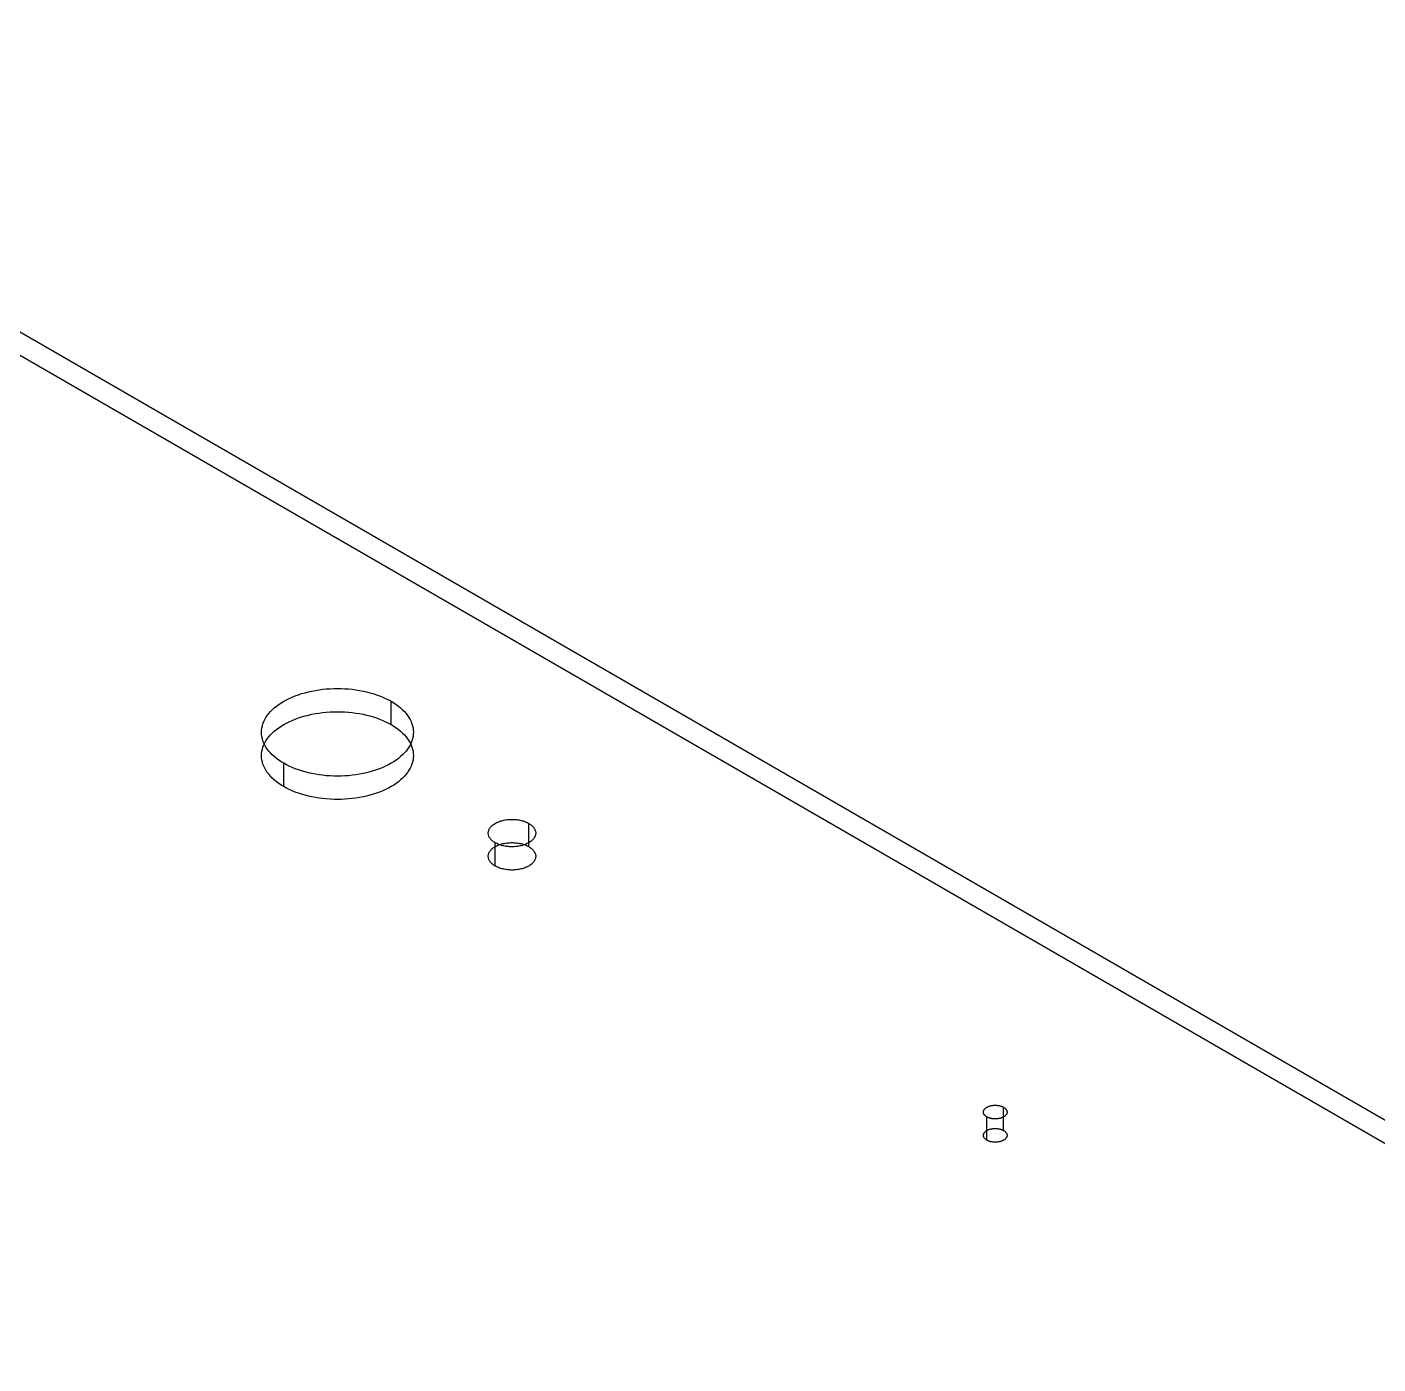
# Model space of a CAD drawing. Header units: inches. Extents: x 3 to 201, y 3 to 129.
# Drawn here: x 173.58 to 182.36, y 73.25 to 81.94 of the extents above; entities that cross this region are included whole.
import ezdxf

# ---------------------------------------------------------------- set-up
doc = ezdxf.new("R2010")
doc.units = ezdxf.units.IN
doc.header["$MEASUREMENT"] = 0

msp = doc.modelspace()

# ---------------------------------------------------------------- linework, layer by layer
at = {"layer": 'OUTLINE'}
for p, q in [((170.1062, 81.9379), (193.8333, 68.2387)), ((170.1062, 81.7868), (193.8333, 68.0876)), ((175.3692, 77.606), (175.3909, 77.6123)), ((175.3909, 77.6123), (175.413, 77.618)), ((175.413, 77.618), (175.4356, 77.623)), ((175.4356, 77.623), (175.4586, 77.6274)), ((175.4586, 77.6274), (175.482, 77.6311)), ((175.482, 77.6311), (175.5056, 77.6342)), ((175.5056, 77.6342), (175.5294, 77.6366)), ((175.5294, 77.6366), (175.5535, 77.6383)), ((175.5535, 77.6383), (175.5776, 77.6393)), ((175.5776, 77.6393), (175.6019, 77.6396)), ((175.6019, 77.6396), (175.6261, 77.6393)), ((175.6261, 77.6393), (175.6502, 77.6383)), ((175.6502, 77.6383), (175.6743, 77.6366)), ((175.6743, 77.6366), (175.6981, 77.6342)), ((175.6981, 77.6342), (175.7218, 77.6311)), ((175.7218, 77.6311), (175.7451, 77.6274)), ((175.7451, 77.6274), (175.7681, 77.623)), ((175.7681, 77.623), (175.7907, 77.618)), ((175.7907, 77.618), (175.8128, 77.6123)), ((175.8128, 77.6123), (175.8345, 77.606)), ((175.1916, 77.513), (175.2055, 77.5245)), ((175.2055, 77.5245), (175.2204, 77.5355)), ((175.2204, 77.5355), (175.2362, 77.5461)), ((175.2362, 77.5461), (175.2529, 77.5562)), ((175.2529, 77.5562), (175.2705, 77.5658)), ((175.2705, 77.5658), (175.2888, 77.575)), ((175.2888, 77.575), (175.3079, 77.5836)), ((175.3079, 77.5836), (175.3277, 77.5916)), ((175.3277, 77.5916), (175.3482, 77.5991)), ((175.3482, 77.5991), (175.3692, 77.606)), ((175.8345, 77.606), (175.8555, 77.5991)), ((175.8555, 77.5991), (175.876, 77.5916)), ((175.876, 77.5916), (175.8958, 77.5836)), ((175.8958, 77.5836), (175.9149, 77.575)), ((175.9149, 77.575), (175.9332, 77.5658)), ((175.9332, 77.5658), (175.9508, 77.5562)), ((175.9508, 77.5562), (175.9675, 77.5461)), ((175.9508, 77.4051), (175.9508, 77.5562)), ((175.9675, 77.5461), (175.9833, 77.5355)), ((175.9833, 77.5355), (175.9982, 77.5245)), ((175.9982, 77.5245), (176.0121, 77.513)), ((175.1232, 77.424), (175.1296, 77.4374)), ((175.1296, 77.4374), (175.1372, 77.4507)), ((175.1372, 77.4507), (175.146, 77.4638)), ((175.146, 77.4638), (175.1558, 77.4766)), ((175.1558, 77.4766), (175.1667, 77.489)), ((175.1667, 77.489), (175.1786, 77.5012)), ((175.1786, 77.5012), (175.1916, 77.513)), ((175.3079, 77.4325), (175.3277, 77.4405)), ((175.3277, 77.4405), (175.3482, 77.448)), ((175.3482, 77.448), (175.3692, 77.4549)), ((175.3692, 77.4549), (175.3909, 77.4612)), ((175.3909, 77.4612), (175.413, 77.4669)), ((175.413, 77.4669), (175.4356, 77.4719)), ((175.4356, 77.4719), (175.4586, 77.4763)), ((175.4586, 77.4763), (175.482, 77.48)), ((175.482, 77.48), (175.5056, 77.4831)), ((175.5056, 77.4831), (175.5294, 77.4855)), ((175.5294, 77.4855), (175.5535, 77.4872)), ((175.5535, 77.4872), (175.5776, 77.4882)), ((175.5776, 77.4882), (175.6019, 77.4885)), ((175.6019, 77.4885), (175.6261, 77.4882)), ((175.6261, 77.4882), (175.6502, 77.4872)), ((175.6502, 77.4872), (175.6743, 77.4855)), ((175.6743, 77.4855), (175.6981, 77.4831)), ((175.6981, 77.4831), (175.7218, 77.48)), ((175.7218, 77.48), (175.7451, 77.4763)), ((175.7451, 77.4763), (175.7681, 77.4719)), ((175.7681, 77.4719), (175.7907, 77.4669)), ((175.7907, 77.4669), (175.8128, 77.4612)), ((175.8128, 77.4612), (175.8345, 77.4549)), ((175.8345, 77.4549), (175.8555, 77.448)), ((175.8555, 77.448), (175.876, 77.4405)), ((175.876, 77.4405), (175.8958, 77.4325)), ((176.0121, 77.513), (176.0251, 77.5012)), ((176.0251, 77.5012), (176.037, 77.489)), ((176.037, 77.489), (176.0479, 77.4766)), ((176.0479, 77.4766), (176.0577, 77.4638)), ((176.0577, 77.4638), (176.0665, 77.4507)), ((176.0665, 77.4507), (176.0741, 77.4374)), ((176.0741, 77.4374), (176.0805, 77.424)), ((175.1084, 77.3547), (175.109, 77.3687)), ((175.109, 77.3408), (175.1084, 77.3547)), ((175.109, 77.3687), (175.1108, 77.3827)), ((175.1108, 77.3827), (175.1137, 77.3965)), ((175.1137, 77.3965), (175.1179, 77.4103)), ((175.1179, 77.4103), (175.1232, 77.424)), ((175.1667, 77.3379), (175.1786, 77.3501)), ((175.1786, 77.3501), (175.1916, 77.3619)), ((175.1916, 77.3619), (175.2055, 77.3734)), ((175.2055, 77.3734), (175.2204, 77.3844)), ((175.2204, 77.3844), (175.2362, 77.395)), ((175.2362, 77.395), (175.2529, 77.4051)), ((175.2529, 77.4051), (175.2705, 77.4147)), ((175.2705, 77.4147), (175.2888, 77.4239)), ((175.2888, 77.4239), (175.3079, 77.4325)), ((175.8958, 77.4325), (175.9149, 77.4239)), ((175.9149, 77.4239), (175.9332, 77.4147)), ((175.9332, 77.4147), (175.9508, 77.4051)), ((175.9508, 77.4051), (175.9675, 77.395)), ((175.9675, 77.395), (175.9833, 77.3844)), ((175.9833, 77.3844), (175.9982, 77.3734)), ((175.9982, 77.3734), (176.0121, 77.3619)), ((176.0121, 77.3619), (176.0251, 77.3501)), ((176.0251, 77.3501), (176.037, 77.3379)), ((176.0805, 77.424), (176.0858, 77.4103)), ((176.0858, 77.4103), (176.09, 77.3965)), ((176.09, 77.3965), (176.0929, 77.3827)), ((176.0929, 77.3827), (176.0947, 77.3687)), ((176.0947, 77.3687), (176.0953, 77.3547)), ((176.0953, 77.3547), (176.0947, 77.3408)), ((175.1108, 77.3268), (175.109, 77.3408)), ((175.1137, 77.3129), (175.1108, 77.3268)), ((175.1179, 77.2992), (175.1137, 77.3129)), ((175.1137, 77.2454), (175.1179, 77.2592)), ((175.1232, 77.2855), (175.1179, 77.2992)), ((175.1179, 77.2592), (175.1232, 77.2729)), ((175.1232, 77.2729), (175.1296, 77.2863)), ((175.1296, 77.272), (175.1232, 77.2855)), ((175.1296, 77.2863), (175.1372, 77.2996)), ((175.1372, 77.2588), (175.1296, 77.272)), ((175.1372, 77.2996), (175.146, 77.3127)), ((175.146, 77.2457), (175.1372, 77.2588)), ((175.146, 77.3127), (175.1558, 77.3255)), ((175.1558, 77.3255), (175.1667, 77.3379)), ((176.037, 77.3379), (176.0479, 77.3255)), ((176.0479, 77.3255), (176.0577, 77.3127)), ((176.0577, 77.3127), (176.0665, 77.2996)), ((176.0665, 77.2588), (176.0577, 77.2457)), ((176.0665, 77.2996), (176.0741, 77.2863)), ((176.0741, 77.272), (176.0665, 77.2588)), ((176.0741, 77.2863), (176.0805, 77.2729)), ((176.0805, 77.2855), (176.0741, 77.272)), ((176.0858, 77.2992), (176.0805, 77.2855)), ((176.0805, 77.2729), (176.0858, 77.2592)), ((176.09, 77.3129), (176.0858, 77.2992)), ((176.0858, 77.2592), (176.09, 77.2454)), ((176.0929, 77.3268), (176.09, 77.3129)), ((176.0947, 77.3408), (176.0929, 77.3268)), ((175.1084, 77.2036), (175.109, 77.2176)), ((175.109, 77.1897), (175.1084, 77.2036)), ((175.109, 77.2176), (175.1108, 77.2316)), ((175.1108, 77.1757), (175.109, 77.1897)), ((175.1108, 77.2316), (175.1137, 77.2454)), ((175.1137, 77.1618), (175.1108, 77.1757)), ((175.1558, 77.2329), (175.146, 77.2457)), ((175.1667, 77.2204), (175.1558, 77.2329)), ((175.1786, 77.2083), (175.1667, 77.2204)), ((175.1916, 77.1965), (175.1786, 77.2083)), ((175.2055, 77.185), (175.1916, 77.1965)), ((175.2204, 77.174), (175.2055, 77.185)), ((175.2362, 77.1634), (175.2204, 77.174)), ((175.9833, 77.174), (175.9675, 77.1634)), ((175.9982, 77.185), (175.9833, 77.174)), ((176.0121, 77.1965), (175.9982, 77.185)), ((176.0251, 77.2083), (176.0121, 77.1965)), ((176.037, 77.2204), (176.0251, 77.2083)), ((176.0479, 77.2329), (176.037, 77.2204)), ((176.0577, 77.2457), (176.0479, 77.2329)), ((176.09, 77.2454), (176.0929, 77.2316)), ((176.0929, 77.1757), (176.09, 77.1618)), ((176.0929, 77.2316), (176.0947, 77.2176)), ((176.0947, 77.1897), (176.0929, 77.1757)), ((176.0947, 77.2176), (176.0953, 77.2036)), ((176.0953, 77.2036), (176.0947, 77.1897)), ((175.1179, 77.1481), (175.1137, 77.1618)), ((175.1232, 77.1344), (175.1179, 77.1481)), ((175.1296, 77.1209), (175.1232, 77.1344)), ((175.1372, 77.1077), (175.1296, 77.1209)), ((175.146, 77.0946), (175.1372, 77.1077)), ((175.1558, 77.0818), (175.146, 77.0946)), ((175.2529, 77.1533), (175.2362, 77.1634)), ((175.2529, 77.0022), (175.2529, 77.1533)), ((175.2705, 77.1436), (175.2529, 77.1533)), ((175.2888, 77.1345), (175.2705, 77.1436)), ((175.3079, 77.1259), (175.2888, 77.1345)), ((175.3277, 77.1178), (175.3079, 77.1259)), ((175.3482, 77.1104), (175.3277, 77.1178)), ((175.3692, 77.1035), (175.3482, 77.1104)), ((175.3909, 77.0972), (175.3692, 77.1035)), ((175.413, 77.0915), (175.3909, 77.0972)), ((175.4356, 77.0865), (175.413, 77.0915)), ((175.4586, 77.0821), (175.4356, 77.0865)), ((175.482, 77.0784), (175.4586, 77.0821)), ((175.7451, 77.0821), (175.7218, 77.0784)), ((175.7681, 77.0865), (175.7451, 77.0821)), ((175.7907, 77.0915), (175.7681, 77.0865)), ((175.8128, 77.0972), (175.7907, 77.0915)), ((175.8345, 77.1035), (175.8128, 77.0972)), ((175.8555, 77.1104), (175.8345, 77.1035)), ((175.876, 77.1178), (175.8555, 77.1104)), ((175.8958, 77.1259), (175.876, 77.1178)), ((175.9149, 77.1345), (175.8958, 77.1259)), ((175.9332, 77.1436), (175.9149, 77.1345)), ((175.9508, 77.1533), (175.9332, 77.1436)), ((175.9675, 77.1634), (175.9508, 77.1533)), ((176.0577, 77.0946), (176.0479, 77.0818)), ((176.0665, 77.1077), (176.0577, 77.0946)), ((176.0741, 77.1209), (176.0665, 77.1077)), ((176.0805, 77.1344), (176.0741, 77.1209)), ((176.0858, 77.1481), (176.0805, 77.1344)), ((176.09, 77.1618), (176.0858, 77.1481)), ((175.1667, 77.0693), (175.1558, 77.0818)), ((175.1786, 77.0572), (175.1667, 77.0693)), ((175.1916, 77.0454), (175.1786, 77.0572)), ((175.2055, 77.0339), (175.1916, 77.0454)), ((175.2204, 77.0229), (175.2055, 77.0339)), ((175.2362, 77.0123), (175.2204, 77.0229)), ((175.2529, 77.0022), (175.2362, 77.0123)), ((175.2705, 76.9925), (175.2529, 77.0022)), ((175.5056, 77.0753), (175.482, 77.0784)), ((175.5294, 77.0729), (175.5056, 77.0753)), ((175.5535, 77.0712), (175.5294, 77.0729)), ((175.5776, 77.0702), (175.5535, 77.0712)), ((175.6019, 77.0698), (175.5776, 77.0702)), ((175.6261, 77.0702), (175.6019, 77.0698)), ((175.6502, 77.0712), (175.6261, 77.0702)), ((175.6743, 77.0729), (175.6502, 77.0712)), ((175.6981, 77.0753), (175.6743, 77.0729)), ((175.7218, 77.0784), (175.6981, 77.0753)), ((175.9508, 77.0022), (175.9332, 76.9925)), ((175.9675, 77.0123), (175.9508, 77.0022)), ((175.9833, 77.0229), (175.9675, 77.0123)), ((175.9982, 77.0339), (175.9833, 77.0229)), ((176.0121, 77.0454), (175.9982, 77.0339)), ((176.0251, 77.0572), (176.0121, 77.0454)), ((176.037, 77.0693), (176.0251, 77.0572)), ((176.0479, 77.0818), (176.037, 77.0693)), ((175.2888, 76.9834), (175.2705, 76.9925)), ((175.3079, 76.9748), (175.2888, 76.9834)), ((175.3277, 76.9668), (175.3079, 76.9748)), ((175.3482, 76.9593), (175.3277, 76.9668)), ((175.3692, 76.9524), (175.3482, 76.9593)), ((175.3909, 76.9461), (175.3692, 76.9524)), ((175.413, 76.9404), (175.3909, 76.9461)), ((175.4356, 76.9354), (175.413, 76.9404)), ((175.4586, 76.931), (175.4356, 76.9354)), ((175.482, 76.9273), (175.4586, 76.931)), ((175.5056, 76.9242), (175.482, 76.9273)), ((175.5294, 76.9218), (175.5056, 76.9242)), ((175.5535, 76.9201), (175.5294, 76.9218)), ((175.5776, 76.9191), (175.5535, 76.9201)), ((175.6019, 76.9187), (175.5776, 76.9191)), ((175.6261, 76.9191), (175.6019, 76.9187)), ((175.6502, 76.9201), (175.6261, 76.9191)), ((175.6743, 76.9218), (175.6502, 76.9201)), ((175.6981, 76.9242), (175.6743, 76.9218)), ((175.7218, 76.9273), (175.6981, 76.9242)), ((175.7451, 76.931), (175.7218, 76.9273)), ((175.7681, 76.9354), (175.7451, 76.931)), ((175.7907, 76.9404), (175.7681, 76.9354)), ((175.8128, 76.9461), (175.7907, 76.9404)), ((175.8345, 76.9524), (175.8128, 76.9461)), ((175.8555, 76.9593), (175.8345, 76.9524)), ((175.876, 76.9668), (175.8555, 76.9593)), ((175.8958, 76.9748), (175.876, 76.9668)), ((175.9149, 76.9834), (175.8958, 76.9748)), ((175.9332, 76.9925), (175.9149, 76.9834)), ((176.5907, 76.73), (176.5934, 76.7341)), ((176.5934, 76.7341), (176.5965, 76.7381)), ((176.5965, 76.7381), (176.5999, 76.742)), ((176.5999, 76.742), (176.6036, 76.7458)), ((176.6036, 76.7458), (176.6077, 76.7495)), ((176.6077, 76.7495), (176.612, 76.753)), ((176.612, 76.753), (176.6167, 76.7565)), ((176.6167, 76.7565), (176.6216, 76.7598)), ((176.6216, 76.7598), (176.6268, 76.763)), ((176.6268, 76.763), (176.6323, 76.766)), ((176.6323, 76.766), (176.638, 76.7688)), ((176.638, 76.7688), (176.644, 76.7715)), ((176.644, 76.7715), (176.6502, 76.774)), ((176.6502, 76.774), (176.6566, 76.7764)), ((176.6566, 76.7764), (176.6632, 76.7785)), ((176.6632, 76.7785), (176.6699, 76.7805)), ((176.6699, 76.7805), (176.6769, 76.7823)), ((176.6769, 76.7823), (176.6839, 76.7838)), ((176.6839, 76.7838), (176.6911, 76.7852)), ((176.6911, 76.7852), (176.6984, 76.7864)), ((176.6984, 76.7864), (176.7058, 76.7873)), ((176.7058, 76.7873), (176.7132, 76.7881)), ((176.7132, 76.7881), (176.7208, 76.7886)), ((176.7208, 76.7886), (176.7283, 76.7889)), ((176.7283, 76.7889), (176.7359, 76.789)), ((176.7359, 76.789), (176.7434, 76.7889)), ((176.7434, 76.7889), (176.751, 76.7886)), ((176.751, 76.7886), (176.7585, 76.7881)), ((176.7585, 76.7881), (176.766, 76.7873)), ((176.766, 76.7873), (176.7733, 76.7864)), ((176.7733, 76.7864), (176.7806, 76.7852)), ((176.7806, 76.7852), (176.7878, 76.7838)), ((176.7878, 76.7838), (176.7949, 76.7823)), ((176.7949, 76.7823), (176.8018, 76.7805)), ((176.8018, 76.7805), (176.8086, 76.7785)), ((176.8086, 76.7785), (176.8151, 76.7764)), ((176.8151, 76.7764), (176.8215, 76.774)), ((176.8215, 76.774), (176.8277, 76.7715)), ((176.8277, 76.7715), (176.8337, 76.7688)), ((176.8337, 76.7688), (176.8394, 76.766)), ((176.8394, 76.766), (176.8449, 76.763)), ((176.8449, 76.763), (176.8501, 76.7598)), ((176.8449, 76.6119), (176.8449, 76.763)), ((176.8501, 76.7598), (176.8551, 76.7565)), ((176.8551, 76.7565), (176.8597, 76.753)), ((176.8597, 76.753), (176.8641, 76.7495)), ((176.8641, 76.7495), (176.8681, 76.7458)), ((176.8681, 76.7458), (176.8719, 76.742)), ((176.8719, 76.742), (176.8753, 76.7381)), ((176.8753, 76.7381), (176.8783, 76.7341)), ((176.8783, 76.7341), (176.8811, 76.73)), ((176.5817, 76.7), (176.5818, 76.7044)), ((176.5818, 76.6956), (176.5817, 76.7)), ((176.5818, 76.7044), (176.5824, 76.7087)), ((176.5824, 76.6913), (176.5818, 76.6956)), ((176.5824, 76.7087), (176.5833, 76.7131)), ((176.5833, 76.6869), (176.5824, 76.6913)), ((176.5833, 76.7131), (176.5846, 76.7174)), ((176.5846, 76.6826), (176.5833, 76.6869)), ((176.5846, 76.7174), (176.5863, 76.7216)), ((176.5863, 76.6784), (176.5846, 76.6826)), ((176.5863, 76.7216), (176.5883, 76.7258)), ((176.5883, 76.6741), (176.5863, 76.6784)), ((176.5883, 76.7258), (176.5907, 76.73)), ((176.5907, 76.67), (176.5883, 76.6741)), ((176.5934, 76.6659), (176.5907, 76.67)), ((176.5965, 76.6619), (176.5934, 76.6659)), ((176.5999, 76.658), (176.5965, 76.6619)), ((176.6036, 76.6542), (176.5999, 76.658)), ((176.6077, 76.6505), (176.6036, 76.6542)), ((176.612, 76.647), (176.6077, 76.6505)), ((176.6167, 76.6435), (176.612, 76.647)), ((176.6216, 76.6402), (176.6167, 76.6435)), ((176.8551, 76.6435), (176.8501, 76.6402)), ((176.8597, 76.647), (176.8551, 76.6435)), ((176.8641, 76.6505), (176.8597, 76.647)), ((176.8681, 76.6542), (176.8641, 76.6505)), ((176.8719, 76.658), (176.8681, 76.6542)), ((176.8753, 76.6619), (176.8719, 76.658)), ((176.8783, 76.6659), (176.8753, 76.6619)), ((176.8811, 76.67), (176.8783, 76.6659)), ((176.8811, 76.73), (176.8834, 76.7258)), ((176.8834, 76.6741), (176.8811, 76.67)), ((176.8834, 76.7258), (176.8855, 76.7216)), ((176.8855, 76.6784), (176.8834, 76.6741)), ((176.8855, 76.7216), (176.8871, 76.7174)), ((176.8871, 76.6826), (176.8855, 76.6784)), ((176.8871, 76.7174), (176.8884, 76.7131)), ((176.8884, 76.6869), (176.8871, 76.6826)), ((176.8884, 76.7131), (176.8893, 76.7087)), ((176.8893, 76.6913), (176.8884, 76.6869)), ((176.8893, 76.7087), (176.8899, 76.7044)), ((176.8899, 76.6956), (176.8893, 76.6913)), ((176.8899, 76.7044), (176.8901, 76.7)), ((176.8901, 76.7), (176.8899, 76.6956)), ((176.5818, 76.5533), (176.5824, 76.5576)), ((176.5824, 76.5576), (176.5833, 76.562)), ((176.5833, 76.562), (176.5846, 76.5663)), ((176.5846, 76.5663), (176.5863, 76.5705)), ((176.5863, 76.5705), (176.5883, 76.5747)), ((176.5883, 76.5747), (176.5907, 76.5789)), ((176.5907, 76.5789), (176.5934, 76.583)), ((176.5934, 76.583), (176.5965, 76.587)), ((176.5965, 76.587), (176.5999, 76.5909)), ((176.5999, 76.5909), (176.6036, 76.5947)), ((176.6036, 76.5947), (176.6077, 76.5984)), ((176.6077, 76.5984), (176.612, 76.6019)), ((176.612, 76.6019), (176.6167, 76.6054)), ((176.6167, 76.6054), (176.6216, 76.6087)), ((176.6268, 76.637), (176.6216, 76.6402)), ((176.6216, 76.6087), (176.6268, 76.6119)), ((176.6323, 76.634), (176.6268, 76.637)), ((176.6268, 76.4859), (176.6268, 76.637)), ((176.6268, 76.6119), (176.6323, 76.6149)), ((176.638, 76.6312), (176.6323, 76.634)), ((176.6323, 76.6149), (176.638, 76.6177)), ((176.644, 76.6285), (176.638, 76.6312)), ((176.638, 76.6177), (176.644, 76.6204)), ((176.6502, 76.626), (176.644, 76.6285)), ((176.644, 76.6204), (176.6502, 76.6229)), ((176.6566, 76.6236), (176.6502, 76.626)), ((176.6502, 76.6229), (176.6566, 76.6253)), ((176.6566, 76.6253), (176.6632, 76.6274)), ((176.6632, 76.6215), (176.6566, 76.6236)), ((176.6632, 76.6274), (176.6699, 76.6294)), ((176.6699, 76.6195), (176.6632, 76.6215)), ((176.6699, 76.6294), (176.6769, 76.6312)), ((176.6769, 76.6177), (176.6699, 76.6195)), ((176.6769, 76.6312), (176.6839, 76.6327)), ((176.6839, 76.6162), (176.6769, 76.6177)), ((176.6839, 76.6327), (176.6911, 76.6341)), ((176.6911, 76.6148), (176.6839, 76.6162)), ((176.6911, 76.6341), (176.6984, 76.6353)), ((176.6984, 76.6136), (176.6911, 76.6148)), ((176.6984, 76.6353), (176.7058, 76.6362)), ((176.7058, 76.6127), (176.6984, 76.6136)), ((176.7058, 76.6362), (176.7132, 76.637)), ((176.7132, 76.6119), (176.7058, 76.6127)), ((176.7132, 76.637), (176.7208, 76.6375)), ((176.7208, 76.6114), (176.7132, 76.6119)), ((176.7208, 76.6375), (176.7283, 76.6378)), ((176.7283, 76.6111), (176.7208, 76.6114)), ((176.7283, 76.6378), (176.7359, 76.6379)), ((176.7359, 76.611), (176.7283, 76.6111)), ((176.7359, 76.6379), (176.7434, 76.6378)), ((176.7434, 76.6111), (176.7359, 76.611)), ((176.7434, 76.6378), (176.751, 76.6375)), ((176.751, 76.6114), (176.7434, 76.6111)), ((176.751, 76.6375), (176.7585, 76.637)), ((176.7585, 76.6119), (176.751, 76.6114)), ((176.7585, 76.637), (176.766, 76.6362)), ((176.766, 76.6127), (176.7585, 76.6119)), ((176.766, 76.6362), (176.7733, 76.6353)), ((176.7733, 76.6136), (176.766, 76.6127)), ((176.7733, 76.6353), (176.7806, 76.6341)), ((176.7806, 76.6148), (176.7733, 76.6136)), ((176.7806, 76.6341), (176.7878, 76.6327)), ((176.7878, 76.6162), (176.7806, 76.6148)), ((176.7878, 76.6327), (176.7949, 76.6312)), ((176.7949, 76.6177), (176.7878, 76.6162)), ((176.7949, 76.6312), (176.8018, 76.6294)), ((176.8018, 76.6195), (176.7949, 76.6177)), ((176.8018, 76.6294), (176.8086, 76.6274)), ((176.8086, 76.6215), (176.8018, 76.6195)), ((176.8086, 76.6274), (176.8151, 76.6253)), ((176.8151, 76.6236), (176.8086, 76.6215)), ((176.8215, 76.626), (176.8151, 76.6236)), ((176.8151, 76.6253), (176.8215, 76.6229)), ((176.8277, 76.6285), (176.8215, 76.626)), ((176.8215, 76.6229), (176.8277, 76.6204)), ((176.8337, 76.6312), (176.8277, 76.6285)), ((176.8277, 76.6204), (176.8337, 76.6177)), ((176.8394, 76.634), (176.8337, 76.6312)), ((176.8337, 76.6177), (176.8394, 76.6149)), ((176.8449, 76.637), (176.8394, 76.634)), ((176.8394, 76.6149), (176.8449, 76.6119)), ((176.8501, 76.6402), (176.8449, 76.637)), ((176.8449, 76.6119), (176.8501, 76.6087)), ((176.8501, 76.6087), (176.8551, 76.6054)), ((176.8551, 76.6054), (176.8597, 76.6019)), ((176.8597, 76.6019), (176.8641, 76.5984)), ((176.8641, 76.5984), (176.8681, 76.5947)), ((176.8681, 76.5947), (176.8719, 76.5909)), ((176.8719, 76.5909), (176.8753, 76.587)), ((176.8753, 76.587), (176.8783, 76.583)), ((176.8783, 76.583), (176.8811, 76.5789)), ((176.8811, 76.5789), (176.8834, 76.5747)), ((176.8834, 76.5747), (176.8855, 76.5705)), ((176.8855, 76.5705), (176.8871, 76.5663)), ((176.8871, 76.5663), (176.8884, 76.562)), ((176.8884, 76.562), (176.8893, 76.5576)), ((176.8893, 76.5576), (176.8899, 76.5533)), ((176.5817, 76.5489), (176.5818, 76.5533)), ((176.5818, 76.5445), (176.5817, 76.5489)), ((176.5824, 76.5402), (176.5818, 76.5445)), ((176.5833, 76.5358), (176.5824, 76.5402)), ((176.5846, 76.5315), (176.5833, 76.5358)), ((176.5863, 76.5273), (176.5846, 76.5315)), ((176.5883, 76.5231), (176.5863, 76.5273)), ((176.5907, 76.5189), (176.5883, 76.5231)), ((176.5934, 76.5148), (176.5907, 76.5189)), ((176.5965, 76.5108), (176.5934, 76.5148)), ((176.5999, 76.5069), (176.5965, 76.5108)), ((176.6036, 76.5031), (176.5999, 76.5069)), ((176.6077, 76.4994), (176.6036, 76.5031)), ((176.612, 76.4959), (176.6077, 76.4994)), ((176.6167, 76.4924), (176.612, 76.4959)), ((176.6216, 76.4891), (176.6167, 76.4924)), ((176.6268, 76.4859), (176.6216, 76.4891)), ((176.6323, 76.4829), (176.6268, 76.4859)), ((176.638, 76.4801), (176.6323, 76.4829)), ((176.644, 76.4774), (176.638, 76.4801)), ((176.6502, 76.4749), (176.644, 76.4774)), ((176.6566, 76.4725), (176.6502, 76.4749)), ((176.6632, 76.4704), (176.6566, 76.4725)), ((176.6699, 76.4684), (176.6632, 76.4704)), ((176.6769, 76.4666), (176.6699, 76.4684)), ((176.8018, 76.4684), (176.7949, 76.4666)), ((176.8086, 76.4704), (176.8018, 76.4684)), ((176.8151, 76.4725), (176.8086, 76.4704)), ((176.8215, 76.4749), (176.8151, 76.4725)), ((176.8277, 76.4774), (176.8215, 76.4749)), ((176.8337, 76.4801), (176.8277, 76.4774)), ((176.8394, 76.4829), (176.8337, 76.4801)), ((176.8449, 76.4859), (176.8394, 76.4829)), ((176.8501, 76.4891), (176.8449, 76.4859)), ((176.8551, 76.4924), (176.8501, 76.4891)), ((176.8597, 76.4959), (176.8551, 76.4924)), ((176.8641, 76.4994), (176.8597, 76.4959)), ((176.8681, 76.5031), (176.8641, 76.4994)), ((176.8719, 76.5069), (176.8681, 76.5031)), ((176.8753, 76.5108), (176.8719, 76.5069)), ((176.8783, 76.5148), (176.8753, 76.5108)), ((176.8811, 76.5189), (176.8783, 76.5148)), ((176.8834, 76.5231), (176.8811, 76.5189)), ((176.8855, 76.5273), (176.8834, 76.5231)), ((176.8871, 76.5315), (176.8855, 76.5273)), ((176.8884, 76.5358), (176.8871, 76.5315)), ((176.8893, 76.5402), (176.8884, 76.5358)), ((176.8899, 76.5445), (176.8893, 76.5402)), ((176.8899, 76.5533), (176.8901, 76.5489)), ((176.8901, 76.5489), (176.8899, 76.5445)), ((176.6839, 76.4651), (176.6769, 76.4666)), ((176.6911, 76.4637), (176.6839, 76.4651)), ((176.6984, 76.4625), (176.6911, 76.4637)), ((176.7058, 76.4616), (176.6984, 76.4625)), ((176.7132, 76.4608), (176.7058, 76.4616)), ((176.7208, 76.4603), (176.7132, 76.4608)), ((176.7283, 76.46), (176.7208, 76.4603)), ((176.7359, 76.4599), (176.7283, 76.46)), ((176.7434, 76.46), (176.7359, 76.4599)), ((176.751, 76.4603), (176.7434, 76.46)), ((176.7585, 76.4608), (176.751, 76.4603)), ((176.766, 76.4616), (176.7585, 76.4608)), ((176.7733, 76.4625), (176.766, 76.4616)), ((176.7806, 76.4637), (176.7733, 76.4625)), ((176.7878, 76.4651), (176.7806, 76.4637)), ((176.7949, 76.4666), (176.7878, 76.4651)), ((179.7991, 74.8869), (179.7992, 74.889)), ((179.7992, 74.889), (179.7995, 74.8912)), ((179.7995, 74.8912), (179.7999, 74.8934)), ((179.7999, 74.8934), (179.8006, 74.8955)), ((179.8006, 74.8955), (179.8014, 74.8977)), ((179.8014, 74.8977), (179.8024, 74.8998)), ((179.8024, 74.8998), (179.8036, 74.9019)), ((179.8036, 74.9019), (179.805, 74.9039)), ((179.805, 74.9039), (179.8065, 74.9059)), ((179.8065, 74.9059), (179.8082, 74.9078)), ((179.8082, 74.9078), (179.8101, 74.9097)), ((179.8101, 74.9097), (179.8121, 74.9116)), ((179.8121, 74.9116), (179.8143, 74.9134)), ((179.8143, 74.9134), (179.8166, 74.9151)), ((179.8166, 74.9151), (179.8191, 74.9168)), ((179.8191, 74.9168), (179.8217, 74.9183)), ((179.8217, 74.9183), (179.8244, 74.9198)), ((179.8244, 74.9198), (179.8273, 74.9213)), ((179.8273, 74.9213), (179.8303, 74.9226)), ((179.8303, 74.9226), (179.8334, 74.9239)), ((179.8334, 74.9239), (179.8366, 74.925)), ((179.8366, 74.925), (179.8399, 74.9261)), ((179.8399, 74.9261), (179.8433, 74.9271)), ((179.8433, 74.9271), (179.8467, 74.928)), ((179.8467, 74.928), (179.8502, 74.9288)), ((179.8502, 74.9288), (179.8538, 74.9295)), ((179.8538, 74.9295), (179.8575, 74.93)), ((179.8575, 74.93), (179.8612, 74.9305)), ((179.8612, 74.9305), (179.8649, 74.9309)), ((179.8649, 74.9309), (179.8687, 74.9312)), ((179.8687, 74.9312), (179.8724, 74.9313)), ((179.8724, 74.9313), (179.8762, 74.9314)), ((179.8762, 74.9314), (179.88, 74.9313)), ((179.88, 74.9313), (179.8838, 74.9312)), ((179.8838, 74.9312), (179.8875, 74.9309)), ((179.8875, 74.9309), (179.8913, 74.9305)), ((179.8913, 74.9305), (179.895, 74.93)), ((179.895, 74.93), (179.8986, 74.9295)), ((179.8986, 74.9295), (179.9022, 74.9288)), ((179.9022, 74.9288), (179.9057, 74.928)), ((179.9057, 74.928), (179.9092, 74.9271)), ((179.9092, 74.9271), (179.9126, 74.9261)), ((179.9126, 74.9261), (179.9159, 74.925)), ((179.9159, 74.925), (179.9191, 74.9239)), ((179.9191, 74.9239), (179.9221, 74.9226)), ((179.9221, 74.9226), (179.9251, 74.9213)), ((179.9251, 74.9213), (179.928, 74.9198)), ((179.928, 74.9198), (179.9307, 74.9183)), ((179.9307, 74.9183), (179.9333, 74.9168)), ((179.9307, 74.7672), (179.9307, 74.9183)), ((179.9333, 74.9168), (179.9358, 74.9151)), ((179.9358, 74.9151), (179.9381, 74.9134)), ((179.9381, 74.9134), (179.9403, 74.9116)), ((179.9403, 74.9116), (179.9424, 74.9097)), ((179.9424, 74.9097), (179.9442, 74.9078)), ((179.9442, 74.9078), (179.9459, 74.9059)), ((179.9459, 74.9059), (179.9475, 74.9039)), ((179.9475, 74.9039), (179.9488, 74.9019)), ((179.9488, 74.9019), (179.95, 74.8998)), ((179.95, 74.8998), (179.951, 74.8977)), ((179.951, 74.8977), (179.9518, 74.8955)), ((179.9518, 74.8955), (179.9525, 74.8934)), ((179.9525, 74.8934), (179.9529, 74.8912)), ((179.9529, 74.8912), (179.9532, 74.889)), ((179.9532, 74.889), (179.9533, 74.8869)), ((179.7992, 74.8847), (179.7991, 74.8869)), ((179.7995, 74.8825), (179.7992, 74.8847)), ((179.7999, 74.8803), (179.7995, 74.8825)), ((179.8006, 74.8782), (179.7999, 74.8803)), ((179.8014, 74.876), (179.8006, 74.8782)), ((179.8024, 74.8739), (179.8014, 74.876)), ((179.8036, 74.8719), (179.8024, 74.8739)), ((179.805, 74.8698), (179.8036, 74.8719)), ((179.8065, 74.8678), (179.805, 74.8698)), ((179.8082, 74.8659), (179.8065, 74.8678)), ((179.8101, 74.864), (179.8082, 74.8659)), ((179.8121, 74.8621), (179.8101, 74.864)), ((179.8143, 74.8603), (179.8121, 74.8621)), ((179.8166, 74.8586), (179.8143, 74.8603)), ((179.8191, 74.857), (179.8166, 74.8586)), ((179.8217, 74.8554), (179.8191, 74.857)), ((179.8244, 74.8539), (179.8217, 74.8554)), ((179.8217, 74.7043), (179.8217, 74.8554)), ((179.8273, 74.8524), (179.8244, 74.8539)), ((179.8303, 74.8511), (179.8273, 74.8524)), ((179.8334, 74.8498), (179.8303, 74.8511)), ((179.8366, 74.8487), (179.8334, 74.8498)), ((179.8399, 74.8476), (179.8366, 74.8487)), ((179.8433, 74.8466), (179.8399, 74.8476)), ((179.8467, 74.8457), (179.8433, 74.8466)), ((179.8502, 74.8449), (179.8467, 74.8457)), ((179.8538, 74.8443), (179.8502, 74.8449)), ((179.8575, 74.8437), (179.8538, 74.8443)), ((179.8612, 74.8432), (179.8575, 74.8437)), ((179.8649, 74.8428), (179.8612, 74.8432)), ((179.8687, 74.8426), (179.8649, 74.8428)), ((179.8724, 74.8424), (179.8687, 74.8426)), ((179.8762, 74.8423), (179.8724, 74.8424)), ((179.88, 74.8424), (179.8762, 74.8423)), ((179.8838, 74.8426), (179.88, 74.8424)), ((179.8875, 74.8428), (179.8838, 74.8426)), ((179.8913, 74.8432), (179.8875, 74.8428)), ((179.895, 74.8437), (179.8913, 74.8432)), ((179.8986, 74.8443), (179.895, 74.8437)), ((179.9022, 74.8449), (179.8986, 74.8443)), ((179.9057, 74.8457), (179.9022, 74.8449)), ((179.9092, 74.8466), (179.9057, 74.8457)), ((179.9126, 74.8476), (179.9092, 74.8466)), ((179.9159, 74.8487), (179.9126, 74.8476)), ((179.9191, 74.8498), (179.9159, 74.8487)), ((179.9221, 74.8511), (179.9191, 74.8498)), ((179.9251, 74.8524), (179.9221, 74.8511)), ((179.928, 74.8539), (179.9251, 74.8524)), ((179.9307, 74.8554), (179.928, 74.8539)), ((179.9333, 74.857), (179.9307, 74.8554)), ((179.9358, 74.8586), (179.9333, 74.857)), ((179.9381, 74.8603), (179.9358, 74.8586)), ((179.9403, 74.8621), (179.9381, 74.8603)), ((179.9424, 74.864), (179.9403, 74.8621)), ((179.9442, 74.8659), (179.9424, 74.864)), ((179.9459, 74.8678), (179.9442, 74.8659)), ((179.9475, 74.8698), (179.9459, 74.8678)), ((179.9488, 74.8719), (179.9475, 74.8698)), ((179.95, 74.8739), (179.9488, 74.8719)), ((179.951, 74.876), (179.95, 74.8739)), ((179.9518, 74.8782), (179.951, 74.876)), ((179.9525, 74.8803), (179.9518, 74.8782)), ((179.9529, 74.8825), (179.9525, 74.8803)), ((179.9532, 74.8847), (179.9529, 74.8825)), ((179.9533, 74.8869), (179.9532, 74.8847)), ((179.7991, 74.7358), (179.7992, 74.7379)), ((179.7992, 74.7336), (179.7991, 74.7358)), ((179.7992, 74.7379), (179.7995, 74.7401)), ((179.7995, 74.7314), (179.7992, 74.7336)), ((179.7995, 74.7401), (179.7999, 74.7423)), ((179.7999, 74.7292), (179.7995, 74.7314)), ((179.7999, 74.7423), (179.8006, 74.7444)), ((179.8006, 74.7271), (179.7999, 74.7292)), ((179.8006, 74.7444), (179.8014, 74.7466)), ((179.8014, 74.7249), (179.8006, 74.7271)), ((179.8014, 74.7466), (179.8024, 74.7487)), ((179.8024, 74.7228), (179.8014, 74.7249)), ((179.8024, 74.7487), (179.8036, 74.7508)), ((179.8036, 74.7208), (179.8024, 74.7228)), ((179.8036, 74.7508), (179.805, 74.7528)), ((179.805, 74.7187), (179.8036, 74.7208)), ((179.805, 74.7528), (179.8065, 74.7548)), ((179.8065, 74.7167), (179.805, 74.7187)), ((179.8065, 74.7548), (179.8082, 74.7567)), ((179.8082, 74.7148), (179.8065, 74.7167)), ((179.8082, 74.7567), (179.8101, 74.7587)), ((179.8101, 74.7129), (179.8082, 74.7148)), ((179.8101, 74.7587), (179.8121, 74.7605)), ((179.8121, 74.711), (179.8101, 74.7129)), ((179.8121, 74.7605), (179.8143, 74.7623)), ((179.8143, 74.7623), (179.8166, 74.764)), ((179.8166, 74.764), (179.8191, 74.7657)), ((179.8191, 74.7657), (179.8217, 74.7672)), ((179.8217, 74.7672), (179.8244, 74.7687)), ((179.8244, 74.7687), (179.8273, 74.7702)), ((179.8273, 74.7702), (179.8303, 74.7715)), ((179.8303, 74.7715), (179.8334, 74.7728)), ((179.8334, 74.7728), (179.8366, 74.7739)), ((179.8366, 74.7739), (179.8399, 74.775)), ((179.8399, 74.775), (179.8433, 74.776)), ((179.8433, 74.776), (179.8467, 74.7769)), ((179.8467, 74.7769), (179.8502, 74.7777)), ((179.8502, 74.7777), (179.8538, 74.7784)), ((179.8538, 74.7784), (179.8575, 74.7789)), ((179.8575, 74.7789), (179.8612, 74.7794)), ((179.8612, 74.7794), (179.8649, 74.7798)), ((179.8649, 74.7798), (179.8687, 74.7801)), ((179.8687, 74.7801), (179.8724, 74.7802)), ((179.8724, 74.7802), (179.8762, 74.7803)), ((179.8762, 74.7803), (179.88, 74.7802)), ((179.88, 74.7802), (179.8838, 74.7801)), ((179.8838, 74.7801), (179.8875, 74.7798)), ((179.8875, 74.7798), (179.8913, 74.7794)), ((179.8913, 74.7794), (179.895, 74.7789)), ((179.895, 74.7789), (179.8986, 74.7784)), ((179.8986, 74.7784), (179.9022, 74.7777)), ((179.9022, 74.7777), (179.9057, 74.7769)), ((179.9057, 74.7769), (179.9092, 74.776)), ((179.9092, 74.776), (179.9126, 74.775)), ((179.9126, 74.775), (179.9159, 74.7739)), ((179.9159, 74.7739), (179.9191, 74.7728)), ((179.9191, 74.7728), (179.9221, 74.7715)), ((179.9221, 74.7715), (179.9251, 74.7702)), ((179.9251, 74.7702), (179.928, 74.7687)), ((179.928, 74.7687), (179.9307, 74.7672)), ((179.9307, 74.7672), (179.9333, 74.7657)), ((179.9333, 74.7657), (179.9358, 74.764)), ((179.9358, 74.764), (179.9381, 74.7623)), ((179.9381, 74.7623), (179.9403, 74.7605)), ((179.9403, 74.7605), (179.9424, 74.7587)), ((179.9424, 74.7129), (179.9403, 74.711)), ((179.9424, 74.7587), (179.9442, 74.7567)), ((179.9442, 74.7148), (179.9424, 74.7129)), ((179.9442, 74.7567), (179.9459, 74.7548)), ((179.9459, 74.7167), (179.9442, 74.7148)), ((179.9459, 74.7548), (179.9475, 74.7528)), ((179.9475, 74.7187), (179.9459, 74.7167)), ((179.9475, 74.7528), (179.9488, 74.7508)), ((179.9488, 74.7208), (179.9475, 74.7187)), ((179.9488, 74.7508), (179.95, 74.7487)), ((179.95, 74.7228), (179.9488, 74.7208)), ((179.95, 74.7487), (179.951, 74.7466)), ((179.951, 74.7249), (179.95, 74.7228)), ((179.951, 74.7466), (179.9518, 74.7444)), ((179.9518, 74.7271), (179.951, 74.7249)), ((179.9518, 74.7444), (179.9525, 74.7423)), ((179.9525, 74.7292), (179.9518, 74.7271)), ((179.9525, 74.7423), (179.9529, 74.7401)), ((179.9529, 74.7314), (179.9525, 74.7292)), ((179.9529, 74.7401), (179.9532, 74.7379)), ((179.9532, 74.7336), (179.9529, 74.7314)), ((179.9532, 74.7379), (179.9533, 74.7358)), ((179.9533, 74.7358), (179.9532, 74.7336)), ((179.8143, 74.7092), (179.8121, 74.711)), ((179.8166, 74.7075), (179.8143, 74.7092)), ((179.8191, 74.7059), (179.8166, 74.7075)), ((179.8217, 74.7043), (179.8191, 74.7059)), ((179.8244, 74.7028), (179.8217, 74.7043)), ((179.8273, 74.7014), (179.8244, 74.7028)), ((179.8303, 74.7), (179.8273, 74.7014)), ((179.8334, 74.6987), (179.8303, 74.7)), ((179.8366, 74.6976), (179.8334, 74.6987)), ((179.8399, 74.6965), (179.8366, 74.6976)), ((179.8433, 74.6955), (179.8399, 74.6965)), ((179.8467, 74.6946), (179.8433, 74.6955)), ((179.8502, 74.6938), (179.8467, 74.6946)), ((179.8538, 74.6932), (179.8502, 74.6938)), ((179.8575, 74.6926), (179.8538, 74.6932)), ((179.8612, 74.6921), (179.8575, 74.6926)), ((179.8649, 74.6917), (179.8612, 74.6921)), ((179.8687, 74.6915), (179.8649, 74.6917)), ((179.8724, 74.6913), (179.8687, 74.6915)), ((179.8762, 74.6912), (179.8724, 74.6913)), ((179.88, 74.6913), (179.8762, 74.6912)), ((179.8838, 74.6915), (179.88, 74.6913)), ((179.8875, 74.6917), (179.8838, 74.6915)), ((179.8913, 74.6921), (179.8875, 74.6917)), ((179.895, 74.6926), (179.8913, 74.6921)), ((179.8986, 74.6932), (179.895, 74.6926)), ((179.9022, 74.6938), (179.8986, 74.6932)), ((179.9057, 74.6946), (179.9022, 74.6938)), ((179.9092, 74.6955), (179.9057, 74.6946)), ((179.9126, 74.6965), (179.9092, 74.6955)), ((179.9159, 74.6976), (179.9126, 74.6965)), ((179.9191, 74.6987), (179.9159, 74.6976)), ((179.9221, 74.7), (179.9191, 74.6987)), ((179.9251, 74.7014), (179.9221, 74.7)), ((179.928, 74.7028), (179.9251, 74.7014)), ((179.9307, 74.7043), (179.928, 74.7028)), ((179.9333, 74.7059), (179.9307, 74.7043)), ((179.9358, 74.7075), (179.9333, 74.7059)), ((179.9381, 74.7092), (179.9358, 74.7075)), ((179.9403, 74.711), (179.9381, 74.7092))]:
    msp.add_line(p, q, dxfattribs=at)

doc.saveas('drawing.dxf')
